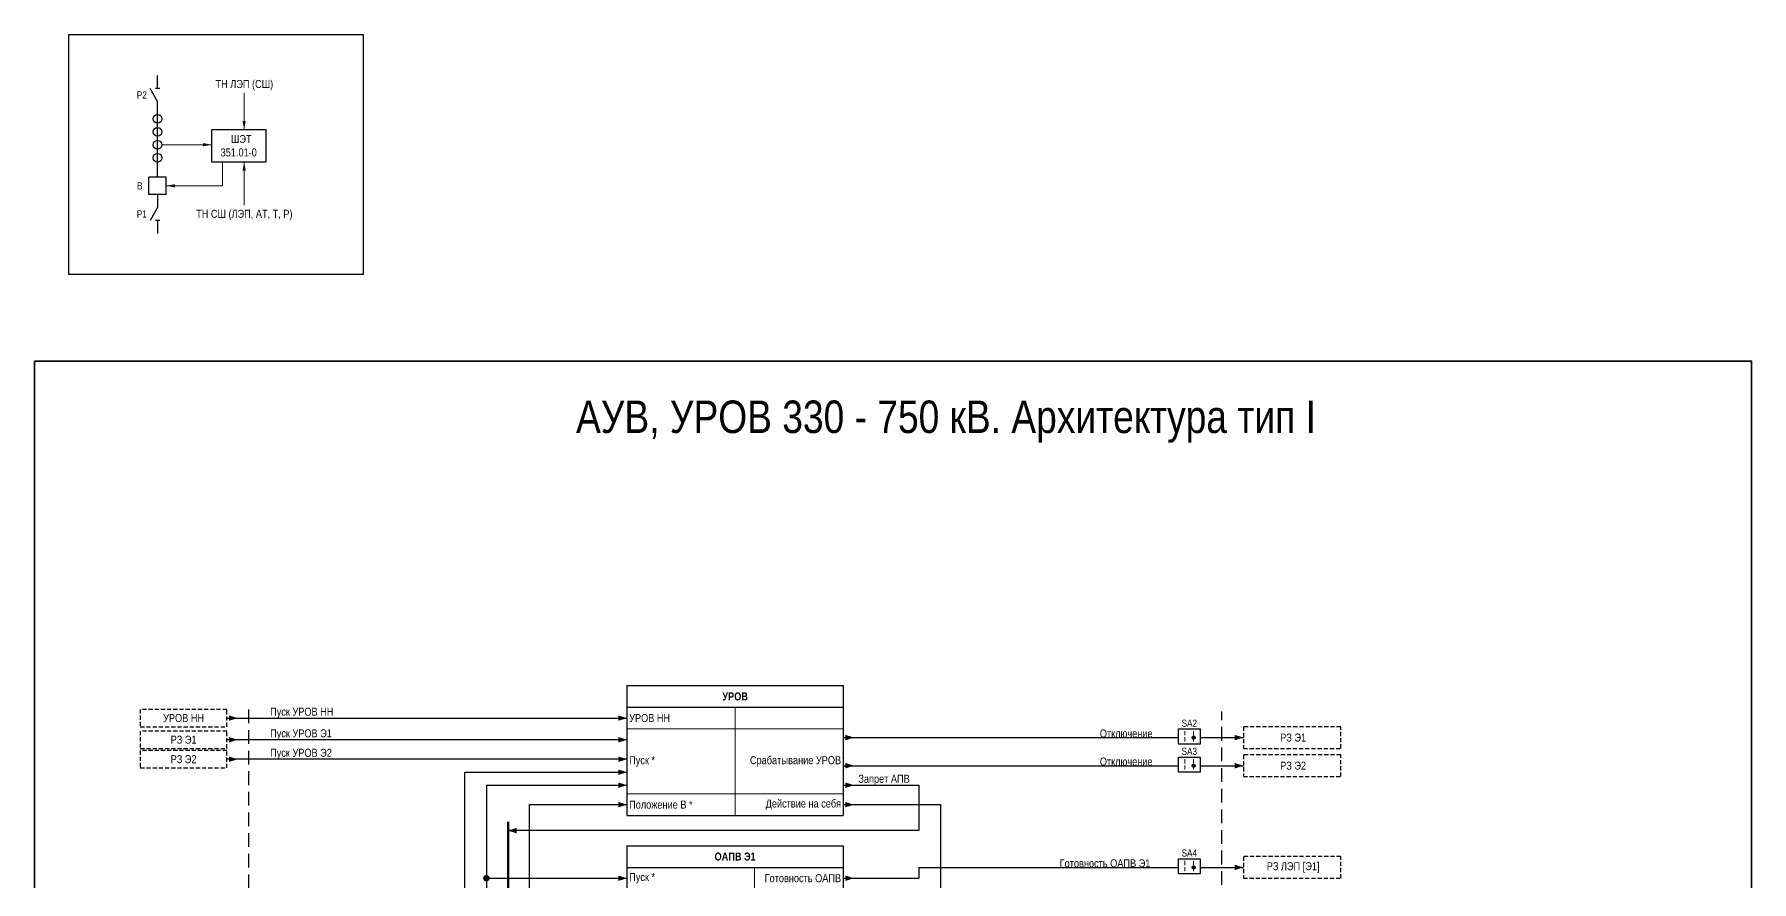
# Model space of a CAD drawing. Header units: millimetres. Extents: x -14593 to 14732, y -17400 to 5232.
# Drawn here: x 2091 to 2885, y -12202 to -11810 of the extents above; entities that cross this region are included whole.
import ezdxf
from ezdxf.enums import TextEntityAlignment as Align

# ---------------------------------------------------------------- set-up
doc = ezdxf.new("R2010")
doc.units = ezdxf.units.MM
doc.linetypes.add('штриховая2', pattern=[9.525, 6.35, -3.175])
for name, color, linetype, lineweight in [('Основная', 7, 'Continuous', 30), ('Отключение_включение', 1, 'Continuous', 30), ('Тонкая', 7, 'Continuous', 18), ('Цепи внешние', 84, 'Continuous', 30), ('Цепи внутренние', 5, 'Continuous', 30), ('Штриховая', 7, 'штриховая2', 20)]:
    doc.layers.add(name, color=color, linetype=linetype, lineweight=lineweight)
doc.layers.add('Рамка', color=8, linetype='Continuous', lineweight=35, plot=False)
doc.styles.add('Narrow', font='ARIALN.TTF')
doc.styles.add('Вывод', font='tahoma.ttf', dxfattribs={"height": 2.5})
doc.styles.add('Компонент', font='ARIALN.TTF', dxfattribs={"height": 3.5})
doc.styles.add('Табл дан', font='ARIALN.TTF')
doc.styles.add('Табл загол', font='ARIALNB.TTF')

# ---------------------------------------------------------------- blocks, each defined once
blk = doc.blocks.new('*T88')
at = {"layer": 'Основная', "color": 0, "linetype": 'ByBlock', "lineweight": -2, "transparency": 16777216}
for p, q in [((0, 0), (100, 0)), ((0, 0), (0, -10)), ((100, 0), (100, -10))]:
    blk.add_line(p, q, dxfattribs=at)
at = {"layer": 'Основная', "color": 0, "linetype": 'ByBlock', "lineweight": 30, "transparency": 16777216}
for p, q in [((0, -10), (100, -10)), ((0, -10), (0, -60)), ((100, -10), (100, -60)), ((0, -60), (100, -60))]:
    blk.add_line(p, q, dxfattribs=at)
at = {"layer": 'Основная', "color": 0, "linetype": 'ByBlock', "lineweight": 18, "transparency": 16777216}
for p, q in [((59, -10), (59, -60)), ((0, -20), (100, -20)), ((0, -30), (100, -30)), ((0, -40), (59, -40)), ((0, -50), (100, -50))]:
    blk.add_line(p, q, dxfattribs=at)
at = {"layer": 'Основная', "color": 0, "transparency": 16777216, "char_height": 3.7}
for s, insert, width, attachment_point, style in [('{\\C256;ОАПВ Э1}', (50, -5), 97, 5, 'Табл загол'), ('Пуск *', (1, -15), 57, 4, 'Табл дан'), ('Готовность ОАПВ', (99, -15), 39, 6, 'Табл дан'), ('Запрет', (1, -25), 57, 4, 'Табл дан'), ('Цикл ОАПВ', (99, -25), 39, 6, 'Табл дан'), ('КР включен', (1, -35), 57, 4, 'Табл дан'), ('Включить', (99, -40), 39, 6, 'Табл дан'), ('Положение В*', (1, -45), 57, 4, 'Табл дан'), ('Готовность выключателя', (1, -55), 57, 4, 'Табл дан'), ('Неуспешное ОАПВ', (99, -55), 39, 6, 'Табл дан')]:
    blk.add_mtext(s, dxfattribs=dict(at, insert=insert, width=width, attachment_point=attachment_point, style=style))
blk = doc.blocks.new('*T91')
at = {"layer": 'Основная', "color": 0, "linetype": 'ByBlock', "lineweight": -2, "transparency": 16777216}
for p, q in [((0, 0), (100, 0)), ((0, 0), (0, -10)), ((100, 0), (100, -10))]:
    blk.add_line(p, q, dxfattribs=at)
at = {"layer": 'Основная', "color": 0, "linetype": 'ByBlock', "lineweight": 30, "transparency": 16777216}
for p, q in [((0, -10), (100, -10)), ((0, -10), (0, -60)), ((100, -10), (100, -60)), ((0, -60), (100, -60))]:
    blk.add_line(p, q, dxfattribs=at)
at = {"layer": 'Основная', "color": 0, "linetype": 'ByBlock', "lineweight": 18, "transparency": 16777216}
for p, q in [((50, -10), (50, -60)), ((0, -20), (100, -20)), ((0, -50), (100, -50))]:
    blk.add_line(p, q, dxfattribs=at)
at = {"layer": 'Основная', "color": 0, "transparency": 16777216, "char_height": 3.7}
for s, insert, width, attachment_point, style in [('{\\C256;УРОВ}', (50, -5), 97, 5, 'Табл загол'), ('УРОВ НН', (1, -15), 48, 4, 'Табл дан'), ('{\\C256;Пуск *}', (1, -35), 48, 4, 'Табл дан'), ('Срабатывание УРОВ', (99, -35), 48, 6, 'Табл дан'), ('Положение В *', (1, -55), 48, 4, 'Табл дан'), ('Действие на себя', (99, -55), 48, 6, 'Табл дан')]:
    blk.add_mtext(s, dxfattribs=dict(at, insert=insert, width=width, attachment_point=attachment_point, style=style))
blk = doc.blocks.new('Point')
at = {"layer": 'Основная', "color": 0, "const_width": 1.5}
blk.add_lwpolyline([(-0.75, 0, 1), (0.75, 0, 1)], format="xyb", close=True, dxfattribs=at)
blk = doc.blocks.new('*U80')
at = {"color": 0, "linetype": 'ByBlock'}
for p, q in [((0, 0), (-8, 0)), ((-8, -8), (-8, 0)), ((0, -8), (0, 0)), ((0, -8), (-8, -8))]:
    blk.add_line(p, q, dxfattribs=at)
at = {"layer": 'Основная', "style": 'Компонент'}
blk.add_attdef('ОУ', text='', height=3.5, dxfattribs=at).set_placement((-15, -3), align=Align.MIDDLE_CENTER)
blk = doc.blocks.new('*U18')
at = {"color": 0, "linetype": 'ByBlock'}
blk.add_line((0, 0), (6, 3.43), dxfattribs=at)
blk = doc.blocks.new('*U10')
at = {"color": 0}
blk.add_line((0, -1), (0, 1), dxfattribs=at)
blk = doc.blocks.new('*U79')
at = {"color": 0, "linetype": 'ByBlock'}
for p, q in [((0, 3), (0, 9)), ((0, -9), (0, -3))]:
    blk.add_line(p, q, dxfattribs=at)
at = {"color": 0, "linetype": 'ByBlock', "ltscale": 0.25, "rotation": 89.99999999999999}
for name, p in [('*U18', (0, -3)), ('*U10', (0, 3))]:
    blk.add_blockref(name, p, dxfattribs=at)
at = {"layer": 'Основная'}
for tag, height, style, p in [('В1', 2.5, 'Вывод', (2, 7)), ('ОУ', 3.5, 'Компонент', (-12, 0)), ('В2', 2.5, 'Вывод', (2, -7))]:
    blk.add_attdef(tag, text='', height=height, dxfattribs=dict(at, style=style)).set_placement(p, align=Align.MIDDLE_CENTER)
blk = doc.blocks.new('*U86')
at = {"linetype": 'ByBlock'}
blk.add_circle((0, 0), 2, dxfattribs=at)
at = {"layer": 'Основная', "color": 0, "linetype": 'ByBlock', "lineweight": -2}
blk.add_line((0, -3), (0, 3), dxfattribs=at)
at = {"layer": 'Основная', "linetype": 'ByBlock', "style": 'Компонент'}
blk.add_attdef('ОУ', text='', height=3.5, dxfattribs=at).set_placement((-6, 0), align=Align.MIDDLE_CENTER)
blk = doc.blocks.new('*U81')
at = {"color": 0, "linetype": 'ByBlock'}
for p, q in [((0, 9), (0, 3)), ((0, -3), (0, -9))]:
    blk.add_line(p, q, dxfattribs=at)
at = {"color": 0, "linetype": 'ByBlock', "ltscale": 0.25, "xscale": -1, "rotation": 90}
for name, p in [('*U18', (0, 3)), ('*U10', (0, -3))]:
    blk.add_blockref(name, p, dxfattribs=at)
at = {"layer": 'Основная'}
for tag, height, style, p in [('В2', 2.5, 'Вывод', (2, 7)), ('ОУ', 3.5, 'Компонент', (-12, 0)), ('В1', 2.5, 'Вывод', (2, -7))]:
    blk.add_attdef(tag, text='', height=height, dxfattribs=dict(at, style=style)).set_placement(p, align=Align.MIDDLE_CENTER)

msp = doc.modelspace()

# ---------------------------------------------------------------- hatches: boundary and pattern name
at = {"layer": 'Тонкая', "lineweight": 25, "ltscale": 0.25}
h = msp.add_hatch(color=256, dxfattribs=at)
edge = h.paths.add_edge_path()
edge.add_arc((2627, -12135), 0.75, 0, 360)
h = msp.add_hatch(color=256, dxfattribs=at)
edge = h.paths.add_edge_path()
edge.add_arc((2627, -12148), 0.75, 0, 360)
h = msp.add_hatch(color=256, dxfattribs=at)
edge = h.paths.add_edge_path()
edge.add_arc((2627, -12195), 0.75, 0, 360)

# ---------------------------------------------------------------- linework, layer by layer
at = {"layer": 'Основная', "color": 3}
msp.add_lwpolyline([(2107, -11810), (2243, -11810), (2243, -11921), (2107, -11921)], close=True, dxfattribs=at)
at = {"layer": 'Основная'}
msp.add_lwpolyline([(2148, -11876), (2148, -11847)], dxfattribs=at)
for points in [[(2173, -11854), (2198, -11854), (2198, -11869), (2173, -11869)], [(2620, -12131), (2630, -12131), (2630, -12138), (2620, -12138)], [(2620, -12144), (2630, -12144), (2630, -12151), (2620, -12151)], [(2620, -12191), (2630, -12191), (2630, -12198), (2620, -12198)]]:
    msp.add_lwpolyline(points, close=True, dxfattribs=at)
at = {"layer": 'Отключение_включение', "ltscale": 0.3}
for points in [[(2470, -12135, 0, 2.5, 0), (2466, -12135, 0, 0, 0)], [(2650, -12135, 0, 2.5, 0), (2646, -12135, 0, 0, 0)], [(2470, -12148, 0, 2.5, 0), (2466, -12148, 0, 0, 0)], [(2650, -12148, 0, 2.5, 0), (2646, -12148, 0, 0, 0)], [(2470, -12166, 0, 2.5, 0), (2466, -12166, 0, 0, 0)]]:
    msp.add_lwpolyline(points, format="xyseb", dxfattribs=at)
for points in [[(2465, -12135), (2620, -12135)], [(2630, -12135), (2650, -12135)], [(2465, -12148), (2620, -12148)], [(2630, -12148), (2650, -12148)], [(2465, -12166), (2510, -12166)]]:
    msp.add_lwpolyline(points, dxfattribs=at)
at = {"layer": 'Отключение_включение'}
msp.add_lwpolyline([(2510, -12166), (2510, -12654)], dxfattribs=at)
at = {"layer": 'Рамка', "color": 1}
msp.add_lwpolyline([(2091, -11961), (2885, -11961), (2885, -12940), (2091, -12940)], close=True, dxfattribs=at)
at = {"layer": 'Тонкая'}
for points in [[(2188, -11837), (2188, -11854)], [(2150, -11861), (2173, -11861)], [(2178, -11869), (2178, -11880), (2152, -11880)], [(2188, -11889), (2188, -11869)]]:
    msp.add_lwpolyline(points, dxfattribs=at)
at = {"layer": 'Тонкая', "ltscale": 0.3}
for points in [[(2188, -11854, 0, 1.5, 0), (2188, -11850, 0, 0, 0)], [(2173, -11861, 0, 1.5, 0), (2169, -11861, 0, 0, 0)], [(2188, -11869, 0, 1.5, 0), (2188, -11873, 0, 0, 0)], [(2152, -11880, 0, 1.5, 0), (2156, -11880, 0, 0, 0)]]:
    msp.add_lwpolyline(points, format="xyseb", dxfattribs=at)
at = {"layer": 'Тонкая', "lineweight": 25, "ltscale": 0.25}
for centre in [(2627, -12135), (2627, -12148), (2627, -12195)]:
    msp.add_circle(centre, 0.75, dxfattribs=at)
at = {"layer": 'Цепи внешние'}
for p, q in [((2290, -12354), (2290, -12151)), ((2290, -12151), (2365, -12151))]:
    msp.add_line(p, q, dxfattribs=at)
at = {"layer": 'Цепи внешние', "linetype": 'штриховая2', "ltscale": 0.3}
for points in [[(2180, -12122), (2140, -12122), (2140, -12130), (2180, -12130)], [(2180, -12132), (2140, -12132), (2140, -12140), (2180, -12140)], [(2695, -12130), (2650, -12130), (2650, -12140), (2695, -12140)], [(2180, -12141), (2140, -12141), (2140, -12149), (2180, -12149)], [(2695, -12143), (2650, -12143), (2650, -12153), (2695, -12153)], [(2695, -12190), (2650, -12190), (2650, -12200), (2695, -12200)]]:
    msp.add_lwpolyline(points, close=True, dxfattribs=at)
at = {"layer": 'Цепи внешние', "ltscale": 0.3}
for points in [[(2185, -12126, 0, 2.5, 0), (2181, -12126, 0, 0, 0)], [(2365, -12126, 0, 2.5, 0), (2361, -12126, 0, 0, 0)], [(2185, -12136, 0, 2.5, 0), (2181, -12136, 0, 0, 0)], [(2365, -12136, 0, 2.5, 0), (2361, -12136, 0, 0, 0)], [(2185, -12145, 0, 2.5, 0), (2181, -12145, 0, 0, 0)], [(2365, -12145, 0, 2.5, 0), (2361, -12145, 0, 0, 0)], [(2365, -12151, 0, 2.5, 0), (2361, -12151, 0, 0, 0)], [(2365, -12157, 0, 2.5, 0), (2361, -12157, 0, 0, 0)], [(2650, -12195, 0, 2.5, 0), (2646, -12195, 0, 0, 0)], [(2365, -12200, 0, 2.5, 0), (2361, -12200, 0, 0, 0)]]:
    msp.add_lwpolyline(points, format="xyseb", dxfattribs=at)
at = {"layer": 'Цепи внешние'}
for points in [[(2180, -12126), (2365, -12126)], [(2365, -12136), (2290, -12136)], [(2365, -12145), (2290, -12145)], [(2300, -12157), (2300, -12334)], [(2300, -12157), (2365, -12157)], [(2300, -12200), (2365, -12200)]]:
    msp.add_lwpolyline(points, dxfattribs=at)
at = {"layer": 'Цепи внешние', "ltscale": 0.3}
for points in [[(2290, -12136), (2180, -12136)], [(2290, -12145), (2180, -12145)], [(2630, -12195), (2650, -12195)]]:
    msp.add_lwpolyline(points, dxfattribs=at)
at = {"layer": 'Цепи внутренние', "linetype": 'штриховая2'}
for points in [[(2190, -12122), (2190, -12387)], [(2640, -12346), (2640, -12123)]]:
    msp.add_lwpolyline(points, dxfattribs=at)
at = {"layer": 'Цепи внутренние', "ltscale": 0.3}
for points in [[(2470, -12157, 0, 2.5, 0), (2466, -12157, 0, 0, 0)], [(2365, -12166, 0, 2.5, 0), (2361, -12166, 0, 0, 0)], [(2310, -12178, 0, 2.5, 0), (2314, -12178, 0, 0, 0)], [(2470, -12200, 0, 2.5, 0), (2466, -12200, 0, 0, 0)]]:
    msp.add_lwpolyline(points, format="xyseb", dxfattribs=at)
for points in [[(2465, -12157), (2500, -12157)], [(2320, -12813), (2320, -12166)], [(2500, -12195), (2620, -12195)]]:
    msp.add_lwpolyline(points, dxfattribs=at)
at = {"layer": 'Цепи внутренние'}
for points in [[(2500, -12157), (2500, -12178)], [(2320, -12166), (2365, -12166)], [(2500, -12178), (2310, -12178)], [(2500, -12195), (2500, -12200)], [(2465, -12200), (2500, -12200)]]:
    msp.add_lwpolyline(points, dxfattribs=at)
at = {"layer": 'Цепи внутренние', "color": 11, "lineweight": 53, "true_color": 0xf27172}
msp.add_lwpolyline([(2310, -12174), (2310, -12720)], dxfattribs=at)
at = {"layer": 'Штриховая', "ltscale": 0.3}
for p, q in [((2623, -12132), (2623, -12137)), ((2627, -12132), (2627, -12137)), ((2623, -12145), (2623, -12150)), ((2627, -12145), (2627, -12150)), ((2623, -12192), (2623, -12197)), ((2627, -12192), (2627, -12197))]:
    msp.add_line(p, q, dxfattribs=at)

# ---------------------------------------------------------------- block references
for name, p in [('*T91', (2365, -12111)), ('*T88', (2365, -12185))]:
    msp.add_blockref(name, p)
at = {"layer": 'Основная', "ltscale": 0.25}
for name, p in [('*U79', (2148, -11838)), ('*U86', (2148, -11849)), ('*U86', (2148, -11855)), ('*U86', (2148, -11861)), ('*U86', (2148, -11867)), ('*U80', (2152, -11876)), ('*U81', (2148, -11893))]:
    msp.add_blockref(name, p, dxfattribs=at)
at = {"layer": 'Цепи внешние'}
msp.add_blockref('Point', (2300, -12200), dxfattribs=at)

# ---------------------------------------------------------------- texts
at = {"layer": 'Основная', "style": 'Narrow'}
for s, p in [('Р2', (2143, -11838)), ('В', (2141, -11880)), ('Р1', (2143, -11893))]:
    msp.add_text(s, height=3.3, dxfattribs=at).set_placement(p, align=Align.MIDDLE_RIGHT)
for s, p in [('SA2', (2625, -12130)), ('SA3', (2625, -12143)), ('SA4', (2625, -12190))]:
    msp.add_text(s, height=3.3, dxfattribs=at).set_placement(p, align=Align.CENTER)
for s, insert, char_height, width, attachment_point in [(' ТН ЛЭП (СШ)', (2187.5, -11833.5), 3.7, 49, 5), ('  ШЭТ 351.01-0', (2185.5, -11861.5), 3.7, 25, 5), (' ТН СШ (ЛЭП, АТ, Т, Р)', (2187.5, -11893.5), 3.7, 49, 5), ('АУВ, УРОВ 330 - 750 кВ. Архитектура тип I', (2512.5, -11989), 15, 793, 5), ('УРОВ НН', (2160, -12126), 3.7, 40, 5), ('Пуск УРОВ НН', (2200, -12126), 3.7, 79, 7), ('Пуск УРОВ Э1', (2200, -12136), 3.7, 66, 7), ('Отключение', (2608, -12135), 3.7, 79, 9), ('РЗ Э1', (2160, -12136), 3.7, 40, 5), ('Пуск УРОВ Э2', (2200, -12145), 3.7, 39, 7), ('РЗ Э1', (2673, -12135), 3.7, 44, 5), ('РЗ Э2', (2160, -12145), 3.7, 40, 5), ('Отключение', (2608, -12148), 3.7, 79, 9), ('РЗ Э2', (2673, -12148), 3.7, 44, 5), ('Запрет АПВ', (2472, -12157), 3.7, 119.4917, 7), ('{\\C0;Готовность ОАПВ Э1}', (2607, -12195), 3.7, 87, 9), ('РЗ ЛЭП [Э1]', (2673, -12195), 3.7, 44, 5)]:
    msp.add_mtext(s, dxfattribs=dict(at, insert=insert, char_height=char_height, width=width, attachment_point=attachment_point))

doc.saveas('drawing.dxf')
